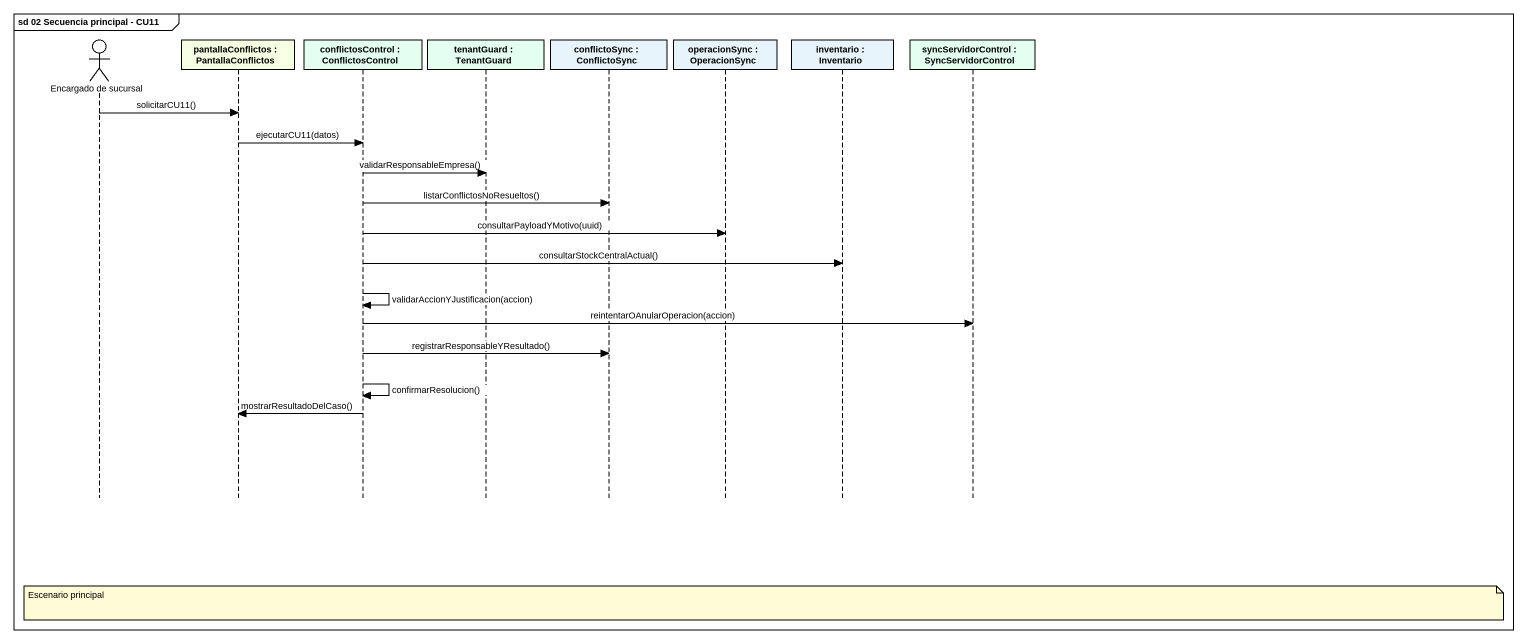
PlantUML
@startuml
mainframe sd 02 Secuencia principal - CU11
hide footbox
actor "Encargado de sucursal" as Encargado_de_sucursal
participant "pantallaConflictos : PantallaConflictos" as pantallaConflictos #F5FFE1
participant "conflictosControl : ConflictosControl" as conflictosControl #E4FFF0
participant "tenantGuard : TenantGuard" as tenantGuard #E4FFF0
participant "conflictoSync : ConflictoSync" as conflictoSync #E8F4FB
participant "operacionSync : OperacionSync" as operacionSync #E8F4FB
participant "inventario : Inventario" as inventario #E8F4FB
participant "syncServidorControl : SyncServidorControl" as syncServidorControl #E4FFF0

Encargado_de_sucursal -> pantallaConflictos : solicitarCU11()
pantallaConflictos -> conflictosControl : ejecutarCU11(datos)
conflictosControl -> tenantGuard : validarResponsableEmpresa()
conflictosControl -> conflictoSync : listarConflictosNoResueltos()
conflictosControl -> operacionSync : consultarPayloadYMotivo(uuid)
conflictosControl -> inventario : consultarStockCentralActual()
conflictosControl -> conflictosControl : validarAccionYJustificacion(accion)
conflictosControl -> syncServidorControl : reintentarOAnularOperacion(accion)
conflictosControl -> conflictoSync : registrarResponsableYResultado()
conflictosControl -> conflictosControl : confirmarResolucion()
conflictosControl -> pantallaConflictos : mostrarResultadoDelCaso()
note over operacionSync : Escenario principal
@enduml
